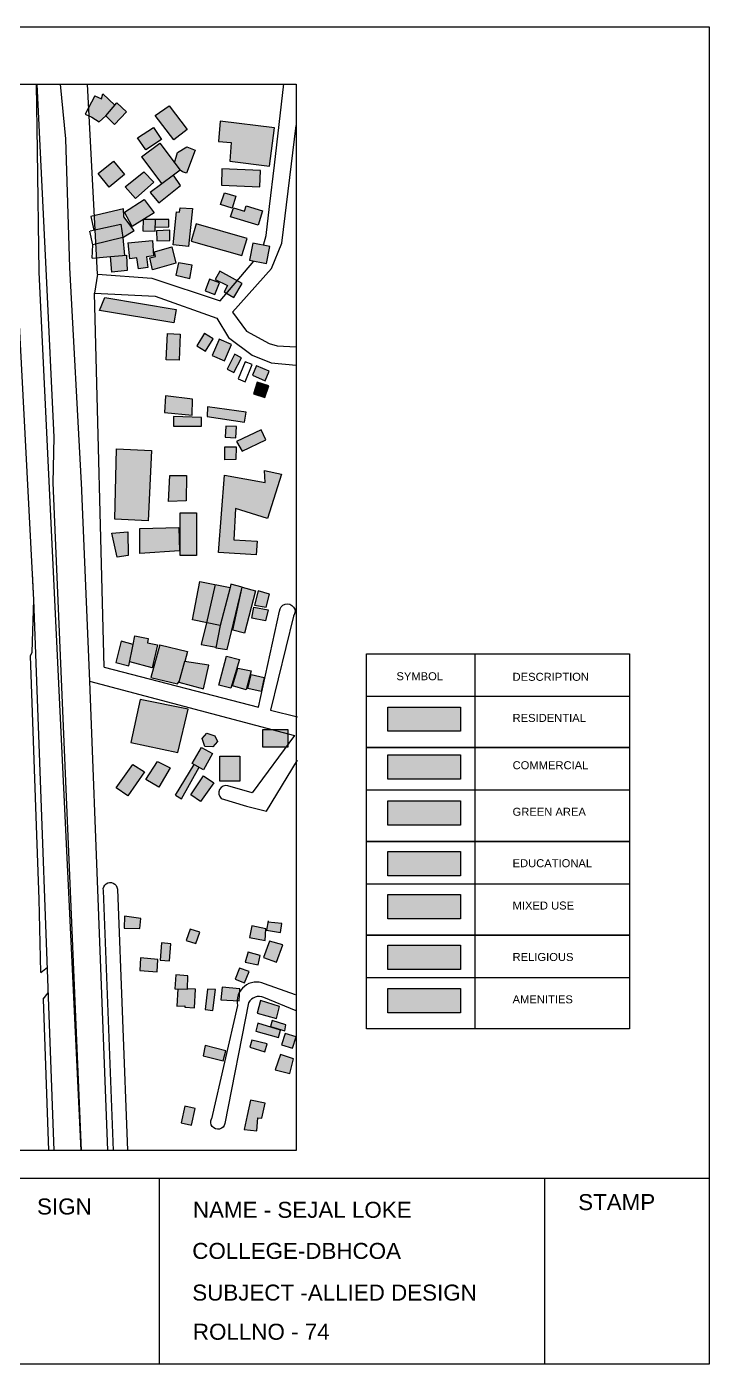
# Model space of a CAD drawing. Header units: millimetres. Extents: x -75360 to 914439, y -5036 to 71141.
# Drawn here: x -23788 to -6734, y -4329 to 29103 of the extents above; entities that cross this region are included whole.
import ezdxf

# ---------------------------------------------------------------- set-up
doc = ezdxf.new("R2010")
doc.units = ezdxf.units.MM
doc.styles.get("Standard").update_dxf_attribs({"font": 'arial.ttf'})

msp = doc.modelspace()

# ---------------------------------------------------------------- hatches: boundary and pattern name
at = {"true_color": 0xf8d731}
h = msp.add_hatch(color=40, dxfattribs=at)
h.dxf.hatch_style = 1
h.paths.add_polyline_path([(-21586, 27141), (-21883, 27427), (-21924, 27299), (-22090, 27377), (-22240, 27086), (-22229, 26873), (-22165, 26841), (-21982, 26724), (-21809, 26879)])
h.paths.add_polyline_path([(-21294, 26978), (-21533, 27204), (-21809, 26879), (-21599, 26656)])
h.paths.add_polyline_path([(-20225, 27130), (-20581, 26885), (-20116, 26275), (-19776, 26531)])
h.paths.add_polyline_path([(-20624, 26588), (-21017, 26328), (-20815, 26024), (-20423, 26284)])
h.paths.add_polyline_path([(-20460, 26192), (-20920, 25849), (-20412, 25177), (-20123, 25395), (-19957, 25516)])
h.paths.add_polyline_path([(-20611, 25218), (-20862, 25476), (-21327, 25098), (-21071, 24812)])
h.paths.add_polyline_path([(-21347, 25407), (-21621, 25746), (-22004, 25435), (-21729, 25097)])
h.paths.add_polyline_path([(-19579, 26021), (-19791, 26100), (-20019, 25958), (-20096, 25703), (-19957, 25516), (-19898, 25479), (-19796, 25441)])
h.paths.add_polyline_path([(-17594, 26578), (-18957, 26740), (-18997, 26235), (-18681, 26210), (-18717, 25745), (-17721, 25615)])
h.paths.add_polyline_path([(-17944, 25513), (-18909, 25554), (-18925, 25142), (-17961, 25103)])
h.paths.add_polyline_path([(-21365, 24350), (-21370, 24548), (-22099, 24378), (-22081, 24026), (-21436, 24170), (-21385, 23833), (-21106, 24010)])
h.paths.add_polyline_path([(-21436, 24170), (-22081, 24026), (-22062, 23672), (-21385, 23833)])
h.paths.add_polyline_path([(-21385, 23833), (-22062, 23672), (-22044, 23327), (-21692, 23358), (-21346, 23387)])
h.paths.add_polyline_path([(-21294, 23391), (-21692, 23356), (-21658, 22969), (-21277, 23009)])
h.paths.add_polyline_path([(-20642, 23761), (-21250, 23705), (-21214, 23303), (-21038, 23328), (-20999, 23050), (-20761, 23083), (-20799, 23353), (-20620, 23378)])
h.paths.add_polyline_path([(-20852, 24786), (-21347, 24465), (-21155, 24107), (-20605, 24454)])
h.paths.add_polyline_path([(-20574, 24283), (-20880, 24281), (-20883, 23999), (-20577, 23996)])
h.paths.add_polyline_path([(-20238, 24282), (-20574, 24283), (-20576, 24090), (-20236, 24099)])
h.paths.add_polyline_path([(-20216, 24019), (-20544, 23999), (-20538, 23755), (-20210, 23763)])
h.paths.add_polyline_path([(-20066, 23196), (-20162, 23603), (-20595, 23475), (-20571, 23361), (-20714, 23330), (-20648, 23028)])
h.paths.add_polyline_path([(-19649, 24557), (-19957, 24575), (-19968, 24467), (-20045, 24475), (-20128, 23650), (-19744, 23612)])
h.paths.add_polyline_path([(-19950, 25139), (-20123, 25395), (-20412, 25177), (-20702, 24959), (-20490, 24699)])
h.paths.add_polyline_path([(-18276, 23813), (-19553, 24173), (-19680, 23744), (-18410, 23381)])
h.paths.add_polyline_path([(-18567, 24865), (-18848, 24953), (-18946, 24659), (-18659, 24570)])
h.paths.add_polyline_path([(-17898, 24502), (-18304, 24625), (-18344, 24493), (-18623, 24577), (-18693, 24349), (-18007, 24142)])
h.paths.add_polyline_path([(-17714, 23611), (-18137, 23694), (-18221, 23268), (-17797, 23185)])
h.paths.add_polyline_path([(-18527, 22755), (-18963, 22994), (-19083, 22787), (-18774, 22639), (-18853, 22473), (-18793, 22439)])
h.paths.add_polyline_path([(-18408, 22689), (-18527, 22755), (-18793, 22439), (-18614, 22335)])
h.paths.add_polyline_path([(-18975, 22698), (-19220, 22790), (-19330, 22506), (-19086, 22412)])
h.paths.add_polyline_path([(-19656, 23140), (-19998, 23198), (-20061, 22897), (-19712, 22814)])
h.paths.add_polyline_path([(-20053, 22039), (-21840, 22335), (-21969, 22008), (-20109, 21700)])
h.paths.add_polyline_path([(-19953, 21420), (-20271, 21432), (-20307, 20780), (-19976, 20768)])
h.paths.add_polyline_path([(-19133, 21306), (-19349, 21439), (-19540, 21128), (-19325, 20995)])
h.paths.add_polyline_path([(-18671, 21157), (-18981, 21293), (-18988, 21272), (-19155, 20889), (-18847, 20755)])
h.paths.add_polyline_path([(-18424, 20829), (-18596, 20916), (-18782, 20545), (-18610, 20458)])
h.paths.add_polyline_path([(-17727, 20491), (-18045, 20631), (-18150, 20393), (-17832, 20253)])
h.paths.add_polyline_path([(-19642, 19798), (-20320, 19881), (-20343, 19459), (-19651, 19393)])
h.paths.add_polyline_path([(-19418, 19332), (-20125, 19358), (-20125, 19123), (-19418, 19123)])
h.paths.add_polyline_path([(-18307, 19465), (-19271, 19602), (-19283, 19364), (-18343, 19223)])
h.paths.add_polyline_path([(-18546, 19107), (-18810, 19116), (-18828, 18843), (-18564, 18825)])
h.paths.add_polyline_path([(-18557, 18599), (-18839, 18605), (-18834, 18278), (-18562, 18290)])
h.paths.add_polyline_path([(-17811, 18774), (-17929, 19028), (-18549, 18739), (-18407, 18496)])
h.paths.add_polyline_path([(-17425, 17918), (-17845, 18008), (-17827, 17711), (-18847, 17895), (-18999, 15961), (-18054, 15904), (-18033, 16246), (-18615, 16281), (-18568, 17060), (-17775, 16810)])
h.paths.add_polyline_path([(-19988, 16584), (-20966, 16559), (-20960, 15938), (-19974, 16004)])
h.paths.add_polyline_path([(-21260, 16481), (-21658, 16444), (-21530, 15841), (-21254, 15886)])
h.paths.add_polyline_path([(-19544, 16953), (-19952, 16953), (-19952, 15887), (-19544, 15887)])
h.paths.add_polyline_path([(-18703, 15090), (-19077, 15161), (-19299, 14207), (-18954, 14138)])
h.paths.add_polyline_path([(-18954, 14138), (-19299, 14207), (-19429, 13663), (-19057, 13593)])
h.paths.add_polyline_path([(-18405, 15094), (-18690, 15169), (-18703, 15090), (-18954, 14138), (-19057, 13593), (-19059, 13582), (-18783, 13536)])
h.paths.add_polyline_path([(-19077, 15161), (-19462, 15234), (-19644, 14276), (-19299, 14207)])
h.paths.add_polyline_path([(-18071, 15007), (-18405, 15094), (-18637, 14024), (-18347, 13948)])
h.paths.add_polyline_path([(-17719, 14920), (-18009, 15004), (-18096, 14649), (-17804, 14599)])
h.paths.add_polyline_path([(-17754, 14527), (-18111, 14599), (-18167, 14322), (-17826, 14257)])
h.paths.add_polyline_path([(-17741, 20128), (-18027, 20221), (-18122, 19931), (-17836, 19837)])
h.paths.add_polyline_path([(-21130, 13664), (-21426, 13742), (-21562, 13209), (-21237, 13126)])
h.paths.add_polyline_path([(-20520, 13656), (-20774, 13706), (-20753, 13814), (-21087, 13880), (-21130, 13664), (-21216, 13231), (-20654, 13079)])
h.paths.add_polyline_path([(-19843, 13239), (-19834, 13237), (-19774, 13485), (-20461, 13653), (-20689, 12835), (-20021, 12675), (-19980, 12738)])
h.paths.add_polyline_path([(-19242, 13144), (-19843, 13239), (-19980, 12738), (-19985, 12721), (-19373, 12553)])
h.paths.add_polyline_path([(-18474, 13290), (-18796, 13374), (-18986, 12649), (-18691, 12572)])
h.paths.add_polyline_path([(-18176, 13000), (-18512, 13067), (-18650, 12626), (-18307, 12530)])
h.paths.add_polyline_path([(-17856, 12840), (-18179, 12911), (-18267, 12559), (-17934, 12486)])
h.paths.add_polyline_path([(-20846, 10476), (-21141, 10664), (-21550, 10082), (-21258, 9880)])
h.paths.add_polyline_path([(-20206, 10576), (-20518, 10741), (-20812, 10286), (-20489, 10096)])
h.paths.add_polyline_path([(-19481, 10594), (-19608, 10663), (-20072, 9893), (-19920, 9801)])
h.paths.add_polyline_path([(-19145, 10938), (-19421, 11090), (-19658, 10691), (-19370, 10532)])
h.paths.add_polyline_path([(-19117, 10200), (-19372, 10381), (-19687, 9906), (-19447, 9736)])
h.paths.add_polyline_path([(-18466, 10868), (-18960, 10868), (-18960, 10242), (-18466, 10242)])
h.paths.add_polyline_path([(-19091, 11381), (-19285, 11448), (-19404, 11314), (-19341, 11110), (-19138, 11101), (-19024, 11235)])
h.paths.add_polyline_path([(-17267, 11430), (-17664, 11535), (-17891, 11535), (-17891, 11097), (-17312, 11097), (-17267, 11158)])
h.paths.add_polyline_path([(-17267, 11535), (-17664, 11535), (-17267, 11430)], flags=17)
h.paths.add_polyline_path([(-20933, 6817), (-21344, 6868), (-21354, 6574), (-20964, 6559)])
h.paths.add_polyline_path([(-20186, 6181), (-20419, 6201), (-20456, 5773), (-20223, 5753)])
h.paths.add_polyline_path([(-19462, 6474), (-19701, 6543), (-19801, 6264), (-19561, 6191)])
h.paths.add_polyline_path([(-20515, 5791), (-20942, 5830), (-20958, 5513), (-20530, 5477)])
h.paths.add_polyline_path([(-17817, 6552), (-18165, 6630), (-18219, 6337), (-17832, 6265)])
h.paths.add_polyline_path([(-17410, 6687), (-17763, 6723), (-17796, 6521), (-17446, 6464)])
h.paths.add_polyline_path([(-17390, 6154), (-17724, 6245), (-17873, 5838), (-17550, 5719)])
h.paths.add_polyline_path([(-17957, 5887), (-18257, 5974), (-18330, 5722), (-18006, 5654)])
h.paths.add_polyline_path([(-19763, 5376), (-20059, 5402), (-20090, 5056), (-19770, 5050)])
h.paths.add_polyline_path([(-19572, 5047), (-19770, 5051), (-19770, 5050), (-20014, 5055), (-20036, 4619), (-19835, 4626), (-19834, 4593), (-19599, 4580)])
h.paths.add_polyline_path([(-19073, 5034), (-19273, 5047), (-19332, 4535), (-19135, 4512)])
h.paths.add_polyline_path([(-18464, 4984), (-18460, 5055), (-18901, 5095), (-18935, 4784), (-18532, 4762, -0.120737)])
h.paths.add_polyline_path([(-18234, 5486), (-18470, 5574), (-18582, 5295), (-18349, 5201)])
h.paths.add_polyline_path([(-18811, 3505), (-19330, 3637), (-19376, 3380), (-18876, 3252)])
h.paths.add_polyline_path([(-19581, 2066), (-19841, 2119), (-19933, 1703), (-19674, 1645)])
h.paths.add_polyline_path([(-17834, 2196), (-18197, 2273), (-18282, 1887), (-18351, 1535), (-18042, 1505), (-18010, 1830), (-17914, 1821)])
h.paths.add_polyline_path([(-17784, 3676), (-18160, 3775), (-18214, 3595), (-17842, 3484)])
h.paths.add_polyline_path([(-17124, 3307), (-17449, 3414), (-17577, 3026), (-17210, 2940)])
h.paths.add_polyline_path([(-17059, 3852), (-17334, 3937), (-17421, 3659), (-17146, 3573)])
h.paths.add_polyline_path([(-18010, 4196), (-18067, 3995), (-17498, 3836), (-17447, 4019)])
h.paths.add_polyline_path([(-17313, 4156), (-17659, 4261), (-17695, 4112), (-17341, 4001)])
h.paths.add_polyline_path([(-17944, 4760), (-18031, 4450), (-17551, 4315), (-17468, 4610)])
at = {"true_color": 0x4554a5}
h = msp.add_hatch(color=175, dxfattribs=at)
h.dxf.hatch_style = 1
h.paths.add_polyline_path([(-35230, 26509), (-36804, 26813), (-36897, 26332), (-37649, 26489), (-37734, 25956), (-35423, 25509)])
h.paths.add_polyline_path([(-20669, 18508), (-21541, 18550), (-21587, 16797), (-20753, 16757)])
at = {"true_color": 0x000000}
h = msp.add_hatch(color=18, dxfattribs=at)
h.dxf.hatch_style = 1
h.paths.add_polyline_path([(-17741, 20128), (-18027, 20221), (-18122, 19931), (-17836, 19837)])
at = {"true_color": 0x4554a5}
h = msp.add_hatch(color=175, dxfattribs=at)
h.dxf.hatch_style = 1
h.paths.add_polyline_path([(-19793, 17883), (-20216, 17888), (-20242, 17234), (-19801, 17249)])
at = {"true_color": 0x000000}
h = msp.add_hatch(color=18, dxfattribs=at)
h.dxf.hatch_style = 1
h.paths.add_polyline_path([(-19077, 15161), (-19462, 15234), (-19644, 14276), (-19299, 14207)])
at = {"true_color": 0x939598}
h = msp.add_hatch(color=252, dxfattribs=at)
h.dxf.hatch_style = 1
h.paths.add_polyline_path([(-19752, 12045), (-20956, 12291), (-21183, 11212), (-20013, 10965)])
at = {"true_color": 0xf8d731}
h = msp.add_hatch(color=40, dxfattribs=at)
h.dxf.hatch_style = 1
h.paths.add_polyline_path([(-12947, 12098), (-14766, 12098), (-14766, 11492), (-12947, 11492)])
at = {"true_color": 0x105689}
h = msp.add_hatch(color=146, dxfattribs=at)
h.dxf.hatch_style = 1
h.paths.add_polyline_path([(-12947, 10905), (-14766, 10905), (-14766, 10299), (-12947, 10299)])
at = {"true_color": 0x139b48}
h = msp.add_hatch(color=114, dxfattribs=at)
h.dxf.hatch_style = 1
h.paths.add_polyline_path([(-12947, 9753), (-14766, 9753), (-14766, 9148), (-12947, 9148)])
at = {"true_color": 0x991b1e}
h = msp.add_hatch(color=244, dxfattribs=at)
h.dxf.hatch_style = 1
h.paths.add_polyline_path([(-12947, 8488), (-14766, 8488), (-14766, 7882), (-12947, 7882)])
at = {"true_color": 0xc7c8ca}
h = msp.add_hatch(color=9, dxfattribs=at)
h.dxf.hatch_style = 1
h.set_gradient(color1=(0, 0, 255), color2=(255, 255, 0))
h.paths.add_polyline_path([(-12947, 7409), (-14766, 7409), (-14766, 6803), (-12947, 6803)])
h = msp.add_hatch(color=9, dxfattribs=at)
h.dxf.hatch_style = 1
h.set_gradient(color1=(0, 0, 255), color2=(255, 255, 0))
h.paths.add_polyline_path([(-12947, 7409), (-14766, 7409), (-14766, 6803), (-12947, 6803)])
at = {"true_color": 0x939598}
h = msp.add_hatch(color=252, dxfattribs=at)
h.dxf.hatch_style = 1
h.paths.add_polyline_path([(-12947, 6144), (-14766, 6144), (-14766, 5538), (-12947, 5538)])
at = {"true_color": 0xa953a0}
h = msp.add_hatch(color=215, dxfattribs=at)
h.dxf.hatch_style = 1
h.paths.add_polyline_path([(-12947, 5064), (-14766, 5064), (-14766, 4458), (-12947, 4458)])

# ---------------------------------------------------------------- linework, layer by layer
for p, q in [((-42318, 27675), (-17053, 27667)), ((-17053, 27667), (-17053, 1012)), ((-22023, 22916), (-22095, 22441)), ((-12592, 13429), (-12592, 11085)), ((-15295, 12372), (-8724, 12372)), ((-12592, 11085), (-12592, 8740)), ((-15295, 10028), (-8724, 10028)), ((-12592, 8740), (-12592, 6396)), ((-15295, 7683), (-8724, 7683)), ((-12592, 6396), (-12592, 4051)), ((-15295, 5339), (-8724, 5339)), ((-17053, 1012), (-42318, 1012)), ((-43775, 326), (-6734, 326)), ((-20483, 326), (-20483, -4329)), ((-10849, 326), (-10849, -4329))]:
    msp.add_line(p, q)
for points in [[(-43775, 29103), (-6734, 29103), (-6734, -4329), (-43775, -4329)], [(-19952, 16953), (-19544, 16953), (-19544, 15887), (-19952, 15887)], [(-15295, 13429), (-8724, 13429), (-8724, 11085), (-15295, 11085)], [(-14766, 12098), (-12947, 12098), (-12947, 11492), (-14766, 11492)], [(-17891, 11535), (-17267, 11535), (-17267, 11097), (-17891, 11097)], [(-15295, 11085), (-8724, 11085), (-8724, 8740), (-15295, 8740)], [(-18960, 10868), (-18466, 10868), (-18466, 10242), (-18960, 10242)], [(-14766, 10905), (-12947, 10905), (-12947, 10299), (-14766, 10299)], [(-14766, 9753), (-12947, 9753), (-12947, 9148), (-14766, 9148)], [(-15295, 8740), (-8724, 8740), (-8724, 6396), (-15295, 6396)], [(-14766, 8488), (-12947, 8488), (-12947, 7882), (-14766, 7882)], [(-14766, 7409), (-12947, 7409), (-12947, 6803), (-14766, 6803)], [(-15295, 6396), (-8724, 6396), (-8724, 4051), (-15295, 4051)], [(-14766, 6144), (-12947, 6144), (-12947, 5538), (-14766, 5538)], [(-14766, 5064), (-12947, 5064), (-12947, 4458), (-14766, 4458)]]:
    msp.add_lwpolyline(points, close=True)
for points in [[(-23106, 1012), (-23608, 14777), (-24185, 25801), (-24253, 27670)], [(-22427, 1012), (-23475, 22971), (-23519, 26000), (-23544, 27669)], [(-23536, 27669), (-23306, 22876), (-23112, 18841), (-23135, 17703), (-22427, 1012)], [(-22952, 27669), (-22820, 26298), (-22716, 23088), (-22430, 17684)], [(-22023, 22916), (-22270, 27669)], [(-22090, 27377), (-21924, 27299), (-21883, 27427), (-21586, 27141)], [(-17876, 23643), (-17807, 23885), (-17722, 24612), (-17601, 25641), (-17363, 27672)], [(-22090, 27377), (-22324, 26922), (-22165, 26841), (-21982, 26724), (-21809, 26879)], [(-21533, 27204), (-21294, 26978), (-21599, 26656), (-21809, 26879), (-21533, 27204)], [(-20581, 26885), (-20225, 27130), (-19776, 26531), (-20116, 26275), (-20581, 26885)], [(-21017, 26328), (-20624, 26588), (-20423, 26284), (-20815, 26024), (-21017, 26328)], [(-18957, 26740), (-18997, 26235), (-18681, 26210), (-18717, 25745), (-17721, 25615), (-17594, 26578), (-18957, 26740)], [(-17413, 23696), (-17053, 26635)], [(-20920, 25849), (-20460, 26192), (-19957, 25516), (-20123, 25395)], [(-20096, 25703), (-20019, 25958), (-19791, 26100), (-19579, 26021), (-19796, 25441), (-19898, 25479), (-19957, 25516)], [(-22003, 25436), (-21621, 25746), (-21347, 25407), (-21729, 25097), (-22004, 25435)], [(-20920, 25849), (-20412, 25177)], [(-21327, 25098), (-20862, 25476), (-20611, 25218), (-21071, 24812), (-21327, 25098)], [(-18909, 25554), (-18925, 25142), (-17961, 25103), (-17944, 25513), (-18909, 25554)], [(-20702, 24959), (-20490, 24699), (-19950, 25139), (-20123, 25395), (-20702, 24959)], [(-21347, 24465), (-20852, 24786), (-20605, 24454), (-21155, 24107), (-21347, 24465)], [(-18848, 24953), (-18567, 24865), (-18659, 24570), (-18946, 24659), (-18848, 24953)], [(-21385, 23833), (-21106, 24010), (-21365, 24350), (-21370, 24548), (-22188, 24357), (-22112, 24019)], [(-19649, 24557), (-19744, 23612), (-20128, 23650), (-20045, 24475), (-19968, 24467), (-19957, 24575), (-19649, 24557)], [(-18623, 24577), (-18344, 24493), (-18304, 24625), (-17898, 24502), (-18007, 24142), (-18693, 24349), (-18623, 24577)], [(-22207, 23998), (-21436, 24170), (-21385, 23833), (-22138, 23654), (-22214, 23996)], [(-20880, 24281), (-20883, 23999), (-20577, 23996), (-20574, 24283), (-20880, 24281)], [(-20576, 24090), (-20236, 24099), (-20238, 24282), (-20574, 24283)], [(-19553, 24173), (-19680, 23744), (-18410, 23381), (-18276, 23813), (-19553, 24173)], [(-21385, 23833), (-21346, 23387)], [(-21258, 23705), (-20642, 23761), (-20620, 23378), (-20799, 23353), (-20761, 23083), (-20999, 23050), (-21038, 23328), (-21214, 23303), (-21250, 23705)], [(-20544, 23999), (-20538, 23755), (-20210, 23763), (-20216, 24019), (-20544, 23999)], [(-22154, 23317), (-22138, 23654)], [(-20595, 23475), (-20162, 23603), (-20066, 23196), (-20648, 23028), (-20714, 23330), (-20571, 23361), (-20595, 23475)], [(-18644, 21971), (-17668, 23060), (-17413, 23696)], [(-18136, 23697), (-18221, 23268), (-17797, 23185), (-17714, 23611), (-18137, 23694)], [(-22154, 23317), (-21692, 23358)], [(-22023, 22916), (-20664, 22818), (-18952, 22251), (-18112, 23247)], [(-21698, 23356), (-21294, 23391), (-21277, 23009), (-21658, 22969), (-21692, 23356)], [(-19996, 23205), (-20061, 22897), (-19712, 22814), (-19656, 23140), (-19998, 23198)], [(-19220, 22790), (-19330, 22506), (-19086, 22412), (-18975, 22698), (-19220, 22790)], [(-18963, 22994), (-19083, 22787), (-18774, 22639), (-18853, 22473), (-18614, 22335), (-18408, 22689), (-18963, 22994)], [(-21857, 13096), (-22095, 22441), (-20582, 22366), (-19036, 21817), (-18744, 21332), (-18152, 20898), (-17681, 20704), (-17057, 20640)], [(-21840, 22335), (-20053, 22039), (-20109, 21700), (-21969, 22008), (-21840, 22335)], [(-18644, 21971), (-18295, 21497), (-17732, 21189), (-17531, 21128), (-17053, 21098)], [(-20271, 21432), (-19953, 21420), (-19976, 20768), (-20307, 20780), (-20271, 21432)], [(-19347, 21441), (-19540, 21128), (-19325, 20995), (-19133, 21306), (-19348, 21439)], [(-18988, 21272), (-19155, 20889), (-18847, 20755), (-18671, 21157), (-18981, 21293), (-18988, 21272)], [(-18597, 20914), (-18782, 20545), (-18610, 20458), (-18424, 20829), (-18596, 20916)], [(-18330, 20727), (-18509, 20302), (-18334, 20228), (-18153, 20657), (-18329, 20730)], [(-18043, 20636), (-18150, 20393), (-17832, 20253), (-17727, 20491), (-18045, 20631)], [(-18027, 20221), (-18122, 19931), (-17836, 19837), (-17741, 20128), (-18027, 20221)], [(-20320, 19881), (-20343, 19459), (-19651, 19393), (-19642, 19798), (-20320, 19881)], [(-19271, 19602), (-19283, 19364), (-18343, 19223), (-18307, 19465), (-19271, 19602)], [(-20125, 19358), (-20125, 19123), (-19418, 19123), (-19418, 19332), (-20125, 19358)], [(-18810, 19116), (-18828, 18843), (-18564, 18825), (-18546, 19107), (-18810, 19116)], [(-18549, 18739), (-18407, 18496), (-17811, 18774), (-17929, 19028), (-18549, 18739)], [(-21541, 18550), (-20669, 18508), (-20753, 16757), (-21587, 16797), (-21541, 18550)], [(-18839, 18605), (-18557, 18599), (-18562, 18290), (-18834, 18278), (-18839, 18605)], [(-20216, 17888), (-19793, 17883), (-19801, 17249), (-20242, 17234), (-20216, 17888)], [(-18847, 17895), (-17827, 17711), (-17845, 18008), (-17425, 17918), (-17775, 16810), (-18568, 17060), (-18615, 16281), (-18033, 16246), (-18054, 15904), (-18999, 15961), (-18847, 17895)], [(-22431, 17703), (-22218, 12746)], [(-21658, 16444), (-21260, 16481), (-21254, 15886), (-21530, 15841), (-21658, 16444)], [(-20966, 16559), (-19988, 16584), (-19974, 16004), (-20960, 15938), (-20966, 16559)], [(-23656, 13474), (-23608, 14777), (-23642, 15442)], [(-19462, 15234), (-18703, 15090), (-18954, 14138), (-19644, 14276), (-19462, 15234)], [(-19077, 15161), (-19299, 14207)], [(-18954, 14138), (-19059, 13582), (-18783, 13536), (-18405, 15094), (-18690, 15169), (-18703, 15090)], [(-18405, 15094), (-18071, 15007), (-18347, 13948), (-18637, 14024), (-18405, 15094)], [(-18009, 15004), (-18096, 14649), (-17804, 14599), (-17719, 14920), (-18009, 15004)], [(-21857, 13096), (-17995, 12093), (-17469, 14493)], [(-18111, 14599), (-17754, 14527), (-17826, 14257), (-18167, 14322), (-18111, 14599)], [(-19299, 14206), (-19429, 13663), (-19057, 13593)], [(-17122, 14372), (-17695, 12020), (-17025, 11857)], [(-21426, 13742), (-21562, 13209), (-21237, 13126), (-21130, 13664), (-21426, 13742)], [(-21130, 13664), (-21087, 13880), (-20753, 13814), (-20774, 13706), (-20520, 13656), (-20654, 13079), (-21216, 13231)], [(-23434, 5467), (-23480, 7295), (-23546, 9132), (-23698, 13380), (-23656, 13474)], [(-20461, 13653), (-20689, 12835), (-20021, 12675), (-19980, 12738)], [(-20461, 13653), (-19774, 13485), (-19834, 13237)], [(-18691, 12572), (-18986, 12649), (-18796, 13374), (-18474, 13290), (-18691, 12572)], [(-19843, 13239), (-19985, 12721), (-19373, 12553), (-19242, 13144), (-19843, 13239)], [(-18512, 13067), (-18176, 13000), (-18307, 12530), (-18650, 12626), (-18512, 13067)], [(-22218, 12746), (-21766, 1012)], [(-22218, 12746), (-17099, 11385)], [(-18179, 12911), (-17856, 12840), (-17934, 12486), (-18267, 12559), (-18179, 12911)], [(-20956, 12291), (-21183, 11212), (-20013, 10965), (-19752, 12045), (-20956, 12291)], [(-19404, 11314), (-19285, 11448), (-19091, 11381), (-19024, 11235), (-19138, 11101), (-19341, 11110), (-19404, 11314)], [(-19421, 11090), (-19145, 10938), (-19370, 10532), (-19658, 10691), (-19421, 11090)], [(-20518, 10741), (-20206, 10576), (-20489, 10096), (-20812, 10286), (-20518, 10741)], [(-21141, 10664), (-20846, 10476), (-21258, 9880), (-21550, 10082), (-21141, 10664)], [(-20072, 9893), (-19608, 10663)], [(-20072, 9893), (-19920, 9801), (-19481, 10594)], [(-19372, 10381), (-19117, 10200), (-19447, 9736), (-19687, 9906), (-19372, 10381)], [(-21524, 7550), (-21268, 1012)], [(-21344, 6868), (-21354, 6574), (-20964, 6559), (-20933, 6817), (-21344, 6868)], [(-17758, 6753), (-17796, 6521), (-17446, 6464), (-17410, 6687), (-17763, 6723)], [(-19701, 6543), (-19801, 6264), (-19561, 6191), (-19462, 6474), (-19701, 6543)], [(-18165, 6630), (-18219, 6337), (-17832, 6265), (-17817, 6552), (-18165, 6630)], [(-20419, 6201), (-20456, 5773), (-20223, 5753), (-20186, 6181), (-20419, 6201)], [(-17724, 6245), (-17873, 5838), (-17550, 5719), (-17390, 6154), (-17724, 6245)], [(-20942, 5830), (-20958, 5513), (-20530, 5477), (-20515, 5791), (-20942, 5830)], [(-18256, 5978), (-18330, 5722), (-18006, 5654), (-17957, 5887), (-18257, 5974)], [(-23434, 5467), (-23273, 5597)], [(-20059, 5402), (-20090, 5056), (-19770, 5050), (-19763, 5376), (-20059, 5402)], [(-18470, 5574), (-18582, 5295), (-18349, 5201), (-18234, 5486), (-18470, 5574)], [(-20014, 5055), (-20036, 4619), (-19835, 4626), (-19834, 4593), (-19599, 4580), (-19572, 5047), (-19770, 5051)], [(-19273, 5047), (-19332, 4535), (-19135, 4512), (-19073, 5034), (-19273, 5047)], [(-18901, 5095), (-18935, 4784), (-18477, 4758), (-18460, 5055), (-18901, 5095)], [(-23379, 4800), (-23250, 4957)], [(-23379, 4800), (-23244, 1012)], [(-17944, 4760), (-18031, 4450), (-17551, 4315), (-17468, 4610), (-17944, 4760)], [(-18010, 4196), (-18067, 3995), (-17498, 3836), (-17447, 4019), (-18010, 4196)], [(-17659, 4261), (-17695, 4112), (-17341, 4001), (-17313, 4156), (-17659, 4261)], [(-18160, 3775), (-18214, 3595), (-17842, 3484), (-17784, 3676), (-18160, 3775)], [(-17334, 3937), (-17421, 3659), (-17146, 3573), (-17059, 3852), (-17334, 3937)], [(-19330, 3637), (-19376, 3380), (-18876, 3252), (-18811, 3505), (-19330, 3637)], [(-17449, 3414), (-17577, 3026), (-17210, 2940), (-17124, 3307), (-17449, 3414)], [(-19841, 2119), (-19933, 1703), (-19674, 1645), (-19581, 2066), (-19841, 2119)], [(-18282, 1887), (-18351, 1535), (-18042, 1505), (-18010, 1830), (-17914, 1821), (-17834, 2196), (-18197, 2273), (-18282, 1887)]]:
    msp.add_lwpolyline(points)
for points in [[(-17469, 14493, -1.357059), (-17122, 14372, 1.597727)], [(-17099, 11385), (-18155, 9956), (-18760, 10127, 0.804471), (-18927, 9815), (-18294, 9623), (-17801, 9497), (-17025, 10769)], [(-21616, 1012), (-21874, 7515, -1.0475), (-21524, 7550, -0.571225)], [(-17069, 4907), (-17847, 5183, 0.606709), (-18523, 4638), (-19173, 1807)], [(-17052, 4509), (-17862, 4840, 0.375622), (-18249, 4708), (-18835, 1691, -1.147601), (-19173, 1807, -0.607742)]]:
    msp.add_lwpolyline(points, format="xyb")

# ---------------------------------------------------------------- texts
at = {"attachment_point": 1}
for s, insert, char_height in [('SYMBOL', (-14550, 12968), 200), ('DESCRIPTION', (-11648, 12954), 200), ('RESIDENTIAL', (-11648, 11926), 200), ('COMMERCIAL', (-11648, 10744), 200), ('GREEN AREA', (-11648, 9581), 200), ('EDUCATIONAL', (-11648, 8295), 200), ('MIXED USE', (-11648, 7237), 200), ('RELIGIOUS', (-11648, 5951), 200), ('AMENITIES', (-11648, 4892), 200), ('SIGN', (-23531, -186), 400), ('NAME - SEJAL LOKE', (-19636, -269), 400), ('STAMP', (-10009, -76), 400), ('COLLEGE-DBHCOA', (-19652, -1296), 400), ('SUBJECT -ALLIED DESIGN', (-19652, -2338), 400), ('ROLLNO - 74', (-19636, -3317), 400)]:
    msp.add_mtext(s, dxfattribs=dict(at, insert=insert, char_height=char_height))

doc.saveas('drawing.dxf')
